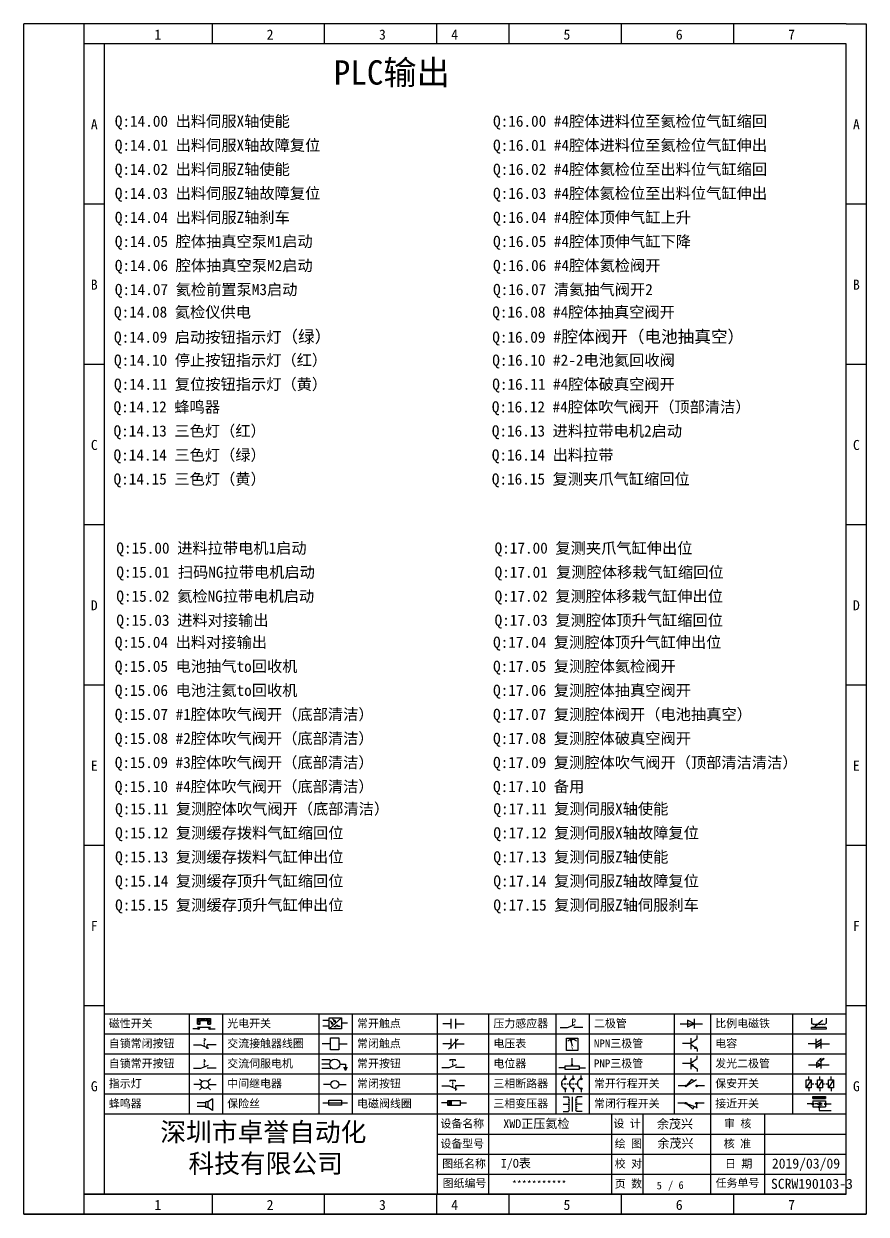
# Model space of a CAD drawing. Header units: millimetres. Extents: x -300 to 54435, y -106 to 60527.
# Drawn here: x 1407.3 to 1617.3, y 2164.5 to 2461.5 of the extents above; entities that cross this region are included whole.
import ezdxf

# ---------------------------------------------------------------- set-up
doc = ezdxf.new("R2010")
doc.units = ezdxf.units.MM
doc.layers.add('AE_BOR', color=1, linetype='Continuous')
doc.styles.get("Standard").update_dxf_attribs({"font": ''})
doc.styles.add('汉字', font='')
doc.styles.get('Standard').set_extended_font_data('SimSun')
doc.styles.get('汉字').set_extended_font_data('新宋体')

# ---------------------------------------------------------------- blocks, each defined once
blk = doc.blocks.new('磁性开关')
at = {"linetype": 'ByBlock'}
h = blk.add_hatch(dxfattribs=at)
h.set_pattern_fill('ANSI31', color=256, scale=0.1, style=0)
h.paths.add_polyline_path([(-1910.88, -776.69), (-1910.88, -775.29), (-1907.69, -775.29), (-1907.69, -776.69), (-1908.31, -776.69), (-1908.31, -775.79), (-1910.25, -775.79), (-1910.25, -776.69)])
for p, q in [((-1910.91, -777.81), (-1912.09, -777.81)), ((-1910.88, -776.69), (-1910.88, -775.29)), ((-1910.88, -775.29), (-1907.69, -775.29)), ((-1910.88, -776.69), (-1910.25, -776.69)), ((-1910.88, -777.39), (-1907.69, -777.39)), ((-1910.25, -776.69), (-1910.25, -775.79)), ((-1910.25, -775.79), (-1908.31, -775.79)), ((-1908.31, -776.69), (-1908.31, -775.79)), ((-1908.31, -776.69), (-1907.69, -776.69)), ((-1907.69, -775.29), (-1907.69, -776.69)), ((-1907.66, -777.81), (-1906.48, -777.81))]:
    blk.add_line(p, q, dxfattribs=at)
for centre in [(-1910.68, -777.81), (-1907.88, -777.81)]:
    blk.add_circle(centre, 0.225, dxfattribs=at)
blk = doc.blocks.new('*U4')
at = {"linetype": 'ByBlock'}
for p, q in [((-1909.23, -780.45), (-1909.23, -780.67)), ((-1909.23, -780.45), (-1908.92, -780.84)), ((-1909.23, -780.84), (-1909.23, -781.05)), ((-1911.92, -782.07), (-1910.06, -782.07)), ((-1910.06, -782.07), (-1908.18, -782.88)), ((-1909.23, -781.23), (-1909.23, -781.44)), ((-1909.23, -781.61), (-1909.23, -781.83)), ((-1909.23, -782), (-1909.23, -782.21)), ((-1909.23, -782.38), (-1909.23, -782.43)), ((-1908.52, -783.07), (-1908.52, -782.07)), ((-1906.25, -782.07), (-1908.52, -782.07))]:
    blk.add_line(p, q, dxfattribs=at)
blk = doc.blocks.new('常开按钮')
at = {"linetype": 'ByBlock'}
for p, q in [((-1910.06, -787.73), (-1908.18, -786.93)), ((-1909.9, -785.68), (-1908.56, -785.68)), ((-1909.9, -785.68), (-1909.9, -786.07)), ((-1909.23, -785.68), (-1909.23, -785.89)), ((-1909.23, -786.06), (-1909.23, -786.28)), ((-1909.23, -786.45), (-1909.23, -786.67)), ((-1909.23, -786.84), (-1909.23, -787.05)), ((-1908.56, -785.68), (-1908.56, -786.07)), ((-1911.92, -787.73), (-1910.06, -787.73)), ((-1909.23, -787.22), (-1909.23, -787.38)), ((-1906.25, -787.73), (-1908.52, -787.73))]:
    blk.add_line(p, q, dxfattribs=at)
blk = doc.blocks.new('*U6')
at = {"linetype": 'ByBlock'}
for p, q in [((-1911.92, -792.89), (-1910.06, -792.89)), ((-1910.06, -792.89), (-1908.18, -792.08)), ((-1908.88, -791.17), (-1909.23, -790.71)), ((-1909.23, -790.71), (-1909.23, -790.92)), ((-1909.23, -791.09), (-1909.23, -791.31)), ((-1909.23, -791.48), (-1909.23, -791.69)), ((-1909.23, -791.86), (-1909.23, -792.08)), ((-1909.23, -792.25), (-1909.23, -792.47)), ((-1906.25, -792.89), (-1908.52, -792.89))]:
    blk.add_line(p, q, dxfattribs=at)
blk = doc.blocks.new('蜂鸣器')
at = {"linetype": 'ByBlock'}
for p, q in [((-1907.17, -795.53), (-1908.25, -796.26)), ((-1907.17, -795.53), (-1907.17, -798.41)), ((-1908.8, -796.48), (-1911.01, -796.48)), ((-1908.8, -797.46), (-1911.01, -797.46)), ((-1908.25, -796.26), (-1908.8, -796.26)), ((-1908.8, -797.68), (-1908.8, -796.26)), ((-1908.25, -797.68), (-1908.8, -797.68)), ((-1908.25, -797.68), (-1908.25, -796.26)), ((-1907.17, -798.41), (-1908.25, -797.68))]:
    blk.add_line(p, q, dxfattribs=at)
blk = doc.blocks.new('光电开关')
at = {"linetype": 'ByBlock'}
h = blk.add_hatch(dxfattribs=at)
h.set_pattern_fill('ANSI31', color=256, scale=0.01, style=0)
h.set_pattern_definition([(45, (0.172267, 0), (-0.0224506403, 0.0224506403), [])])
h.paths.add_polyline_path([(-1882.44, -776.34), (-1882.5, -775.91), (-1882.68, -776.07)])
h.paths.add_polyline_path([(-1882.86, -776.23), (-1882.44, -776.34), (-1882.68, -776.07)])
h.paths.add_polyline_path([(-1883.05, -776.88), (-1883.11, -776.45), (-1883.29, -776.61)])
h.paths.add_polyline_path([(-1883.47, -776.77), (-1883.05, -776.88), (-1883.29, -776.61)])
for p, q in [((-1884.01, -775.96), (-1885.56, -775.96)), ((-1884.01, -777.39), (-1885.56, -777.39)), ((-1880.91, -775.3), (-1884.01, -778.05)), ((-1883.75, -776.09), (-1883.05, -776.88)), ((-1883.11, -776.45), (-1883.47, -776.77)), ((-1883.05, -776.88), (-1883.47, -776.77)), ((-1883.14, -775.55), (-1882.44, -776.34)), ((-1883.05, -776.88), (-1883.11, -776.45)), ((-1882.5, -775.91), (-1882.86, -776.23)), ((-1882.44, -776.34), (-1882.86, -776.23)), ((-1882.78, -777.47), (-1882.23, -777.47)), ((-1882.44, -776.34), (-1882.5, -775.91)), ((-1882.23, -777.47), (-1882.23, -777.14)), ((-1882.23, -777.14), (-1881.78, -777.14)), ((-1881.78, -777.47), (-1881.78, -777.14)), ((-1881.23, -777.47), (-1881.78, -777.47)), ((-1879.37, -776.67), (-1880.91, -776.67))]:
    blk.add_line(p, q, dxfattribs=at)
blk.add_lwpolyline([(-1884.01, -775.3), (-1880.91, -775.3), (-1880.91, -778.05), (-1884.01, -778.05)], close=True, dxfattribs=at)
blk = doc.blocks.new('交流接触器线圈')
at = {"linetype": 'ByBlock'}
for p, q in [((-1880.82, -781.77), (-1882.87, -781.77)), ((-1878.72, -781.77), (-1876.67, -781.77))]:
    blk.add_line(p, q, dxfattribs=at)
blk.add_lwpolyline([(-1880.82, -780.28), (-1878.72, -780.28), (-1878.72, -783.26), (-1880.82, -783.26)], close=True, dxfattribs=at)
blk = doc.blocks.new('交流伺服电机')
at = {"linetype": 'ByBlock'}
for p, q in [((-1880.97, -785.75), (-1882.94, -785.75)), ((-1880.97, -786.85), (-1882.94, -786.85)), ((-1880.97, -785.75), (-1880.65, -786.03)), ((-1878.49, -786.85), (-1877.07, -786.85)), ((-1877.07, -786.85), (-1877.07, -787.72)), ((-1880.97, -787.94), (-1882.94, -787.94)), ((-1880.97, -787.94), (-1880.65, -787.67)), ((-1877.54, -787.72), (-1876.59, -787.72)), ((-1877.38, -788.01), (-1876.75, -788.01)), ((-1877.23, -788.29), (-1876.9, -788.29))]:
    blk.add_line(p, q, dxfattribs=at)
blk.add_circle((-1879.73, -786.85), 1.24, dxfattribs=at)
blk = doc.blocks.new('中间继电器')
at = {"linetype": 'ByBlock'}
for p, q in [((-1880.72, -791.92), (-1882.54, -791.92)), ((-1878.74, -791.92), (-1876.92, -791.92))]:
    blk.add_line(p, q, dxfattribs=at)
blk.add_circle((-1879.73, -791.92), 0.992, dxfattribs=at)
blk = doc.blocks.new('保险丝')
at = {"linetype": 'ByBlock'}
blk.add_line((-1882.72, -796.49), (-1876.55, -796.49), dxfattribs=at)
blk.add_lwpolyline([(-1881.2, -795.86), (-1878.06, -795.86), (-1878.06, -797.12), (-1881.2, -797.12)], close=True, dxfattribs=at)
blk = doc.blocks.new('指示灯')
at = {"linetype": 'ByBlock'}
for p, q in [((-1854.25, -776.92), (-1856.06, -776.92)), ((-1854.62, -775.59), (-1853.97, -776.23)), ((-1854.62, -778.25), (-1853.97, -777.61)), ((-1851.9, -775.59), (-1852.54, -776.23)), ((-1851.9, -778.25), (-1852.54, -777.61)), ((-1852.26, -776.92), (-1850.45, -776.92))]:
    blk.add_line(p, q, dxfattribs=at)
blk.add_circle((-1853.26, -776.92), 0.992, dxfattribs=at)
blk = doc.blocks.new('常开触点')
at = {"linetype": 'ByBlock'}
for p, q in [((-1853.82, -782.99), (-1853.82, -780.56)), ((-1852.6, -782.99), (-1852.6, -780.56)), ((-1853.82, -781.77), (-1855.88, -781.77)), ((-1852.6, -781.77), (-1850.55, -781.77))]:
    blk.add_line(p, q, dxfattribs=at)
blk = doc.blocks.new('常闭触点')
at = {"linetype": 'ByBlock'}
for p, q in [((-1853.82, -786.77), (-1855.88, -786.77)), ((-1852.01, -785.66), (-1854.43, -788.1)), ((-1853.82, -787.99), (-1853.82, -785.56)), ((-1852.6, -787.99), (-1852.6, -785.56)), ((-1852.6, -786.77), (-1850.55, -786.77))]:
    blk.add_line(p, q, dxfattribs=at)
blk = doc.blocks.new('常闭按钮')
at = {"linetype": 'ByBlock'}
for p, q in [((-1856.13, -792.28), (-1854.28, -792.28)), ((-1854.28, -792.28), (-1852.4, -793.09)), ((-1854.11, -790.83), (-1852.77, -790.83)), ((-1854.11, -790.83), (-1854.11, -791.22)), ((-1853.44, -790.83), (-1853.44, -791.04)), ((-1853.44, -791.21), (-1853.44, -791.43)), ((-1853.44, -791.6), (-1853.44, -791.82)), ((-1853.44, -791.99), (-1853.44, -792.2)), ((-1853.44, -792.37), (-1853.44, -792.53)), ((-1852.77, -790.83), (-1852.77, -791.22)), ((-1850.47, -792.28), (-1852.73, -792.28)), ((-1852.73, -792.28), (-1852.73, -793.43))]:
    blk.add_line(p, q, dxfattribs=at)
blk = doc.blocks.new('电磁阀线圈')
at = {"linetype": 'ByBlock'}
for p, q in [((-1854.61, -795.92), (-1853.75, -797.16)), ((-1853.75, -795.92), (-1854.61, -797.16)), ((-1853.75, -795.92), (-1853.75, -797.16)), ((-1854.61, -796.54), (-1856.17, -796.54)), ((-1851.53, -796.54), (-1849.97, -796.54))]:
    blk.add_line(p, q, dxfattribs=at)
blk.add_lwpolyline([(-1854.61, -795.92), (-1851.53, -795.92), (-1851.53, -797.16), (-1854.61, -797.16)], close=True, dxfattribs=at)
blk = doc.blocks.new('电容')
at = {"linetype": 'ByBlock'}
for p, q in [((-1756.08, -782.99), (-1756.08, -780.56)), ((-1754.86, -780.79), (-1756.08, -781.55)), ((-1754.86, -782.99), (-1754.86, -780.56)), ((-1756.08, -781.77), (-1758.13, -781.77)), ((-1754.86, -781.44), (-1756.08, -782.2)), ((-1754.86, -781.99), (-1756.08, -782.75)), ((-1754.86, -781.77), (-1752.81, -781.77))]:
    blk.add_line(p, q, dxfattribs=at)
blk = doc.blocks.new('电压表')
at = {"linetype": 'ByBlock'}
for p, q in [((-1814.84, -780.75), (-1814.91, -781.13)), ((-1814.6, -781.05), (-1814.91, -781.13)), ((-1814.84, -780.75), (-1814.46, -782.26)), ((-1814.84, -780.75), (-1814.6, -781.05))]:
    blk.add_line(p, q, dxfattribs=at)
blk.add_lwpolyline([(-1815.84, -780.34), (-1813.07, -780.34), (-1813.07, -783.49), (-1815.84, -783.49)], close=True, dxfattribs=at)
blk.add_arc((-1814.46, -782.26), 1.56, 46.8313, 133.1687, dxfattribs=at)
at = {"linetype": 'ByBlock', "insert": (-1814.7, -782.39), "char_height": 0.75, "width": 0.6768, "attachment_point": 1}
blk.add_mtext('V', dxfattribs=at)
blk = doc.blocks.new('电位器')
at = {"linetype": 'ByBlock'}
for p, q in [((-1814.45, -787.3), (-1814.62, -786.96)), ((-1814.62, -786.96), (-1814.27, -786.96)), ((-1814.45, -787.3), (-1814.45, -785.39)), ((-1814.45, -787.3), (-1814.27, -786.96)), ((-1816.21, -787.75), (-1817.79, -787.75)), ((-1812.68, -787.75), (-1811.1, -787.75))]:
    blk.add_line(p, q, dxfattribs=at)
blk.add_lwpolyline([(-1816.21, -787.3), (-1812.68, -787.3), (-1812.68, -788.2), (-1816.21, -788.2)], close=True, dxfattribs=at)
blk = doc.blocks.new('三相断路器')
at = {"linetype": 'ByBlock'}
for p, q in [((-1816.17, -790.33), (-1816.17, -789.7)), ((-1814.17, -790.33), (-1814.17, -789.7)), ((-1812.18, -790.33), (-1812.18, -789.7)), ((-1817.14, -791.74), (-1816.72, -791.74)), ((-1816.45, -791.74), (-1816.03, -791.74)), ((-1815.76, -791.74), (-1815.34, -791.74)), ((-1815.07, -791.74), (-1814.65, -791.74)), ((-1814.38, -791.74), (-1813.96, -791.74)), ((-1813.69, -791.74), (-1813.27, -791.74)), ((-1816.17, -793.19), (-1816.17, -793.83)), ((-1814.17, -793.19), (-1814.17, -793.83)), ((-1812.18, -793.19), (-1812.18, -793.83))]:
    blk.add_line(p, q, dxfattribs=at)
for centre in [(-1816.17, -790.55), (-1816.17, -792.98), (-1814.17, -790.55), (-1814.17, -792.98), (-1812.18, -790.55), (-1812.18, -792.98)]:
    blk.add_circle(centre, 0.219, dxfattribs=at)
for centre in [(-1815.81, -791.74), (-1813.82, -791.74), (-1811.83, -791.74)]:
    blk.add_arc(centre, 1.32, 115.5791, 244.4209, dxfattribs=at)
blk = doc.blocks.new('三相变压器')
at = {"linetype": 'ByBlock'}
for p, q in [((-1816.69, -795.03), (-1815.37, -795.03)), ((-1815.37, -795.03), (-1815.37, -795.24)), ((-1814.34, -798.7), (-1814.34, -795.04)), ((-1812, -795.03), (-1813.32, -795.03)), ((-1813.32, -795.03), (-1813.32, -795.24)), ((-1816.69, -796.87), (-1815.37, -796.87)), ((-1816.69, -798.71), (-1815.37, -798.71)), ((-1815.37, -798.71), (-1815.37, -798.5)), ((-1812, -796.87), (-1813.32, -796.87)), ((-1813.32, -798.71), (-1813.32, -798.5)), ((-1812, -798.71), (-1813.32, -798.71))]:
    blk.add_line(p, q, dxfattribs=at)
for centre, start, end in [((-1815.37, -795.51), 270, 90), ((-1815.37, -796.06), 270, 90), ((-1813.32, -795.51), 90, 270), ((-1813.32, -796.06), 90, 270), ((-1815.37, -796.6), 270, 90), ((-1815.37, -797.14), 270, 90), ((-1815.37, -797.68), 270, 90), ((-1815.37, -798.23), 270, 90), ((-1813.32, -796.6), 90, 270), ((-1813.32, -797.14), 90, 270), ((-1813.32, -797.68), 90, 270), ((-1813.32, -798.23), 90, 270)]:
    blk.add_arc(centre, 0.271, start, end, dxfattribs=at)
blk = doc.blocks.new('二极管')
at = {"linetype": 'ByBlock'}
for p, q in [((-1787.52, -776.77), (-1781.92, -776.77)), ((-1783.97, -776.77), (-1785.69, -775.9)), ((-1785.69, -775.9), (-1785.69, -777.65)), ((-1783.97, -776.77), (-1785.69, -777.65)), ((-1783.97, -777.99), (-1783.97, -775.56))]:
    blk.add_line(p, q, dxfattribs=at)
blk = doc.blocks.new('NPN三极管')
at = {"linetype": 'ByBlock'}
for p, q in [((-1785.73, -780.61), (-1785.73, -783.32)), ((-1785.73, -781.82), (-1784.15, -780.66)), ((-1784.15, -780.66), (-1784.15, -779.98)), ((-1785.73, -781.97), (-1787.81, -781.97)), ((-1785.73, -782.11), (-1784.15, -783.27)), ((-1784.41, -782.73), (-1784.74, -783.18)), ((-1784.15, -783.27), (-1784.74, -783.18)), ((-1784.15, -783.27), (-1784.41, -782.73)), ((-1784.15, -783.27), (-1784.15, -783.96))]:
    blk.add_line(p, q, dxfattribs=at)
blk = doc.blocks.new('发光二极管')
at = {"linetype": 'ByBlock'}
for p, q in [((-1758.01, -786.77), (-1752.89, -786.77)), ((-1754.84, -786.77), (-1756.04, -786.16)), ((-1756.04, -786.16), (-1756.04, -787.39)), ((-1754.84, -786.77), (-1756.04, -787.39)), ((-1755.78, -785.92), (-1754.89, -785.14)), ((-1754.89, -785.14), (-1755.2, -785.22)), ((-1755.2, -785.22), (-1755.01, -785.43)), ((-1755.08, -785.92), (-1754.18, -785.14)), ((-1754.89, -785.14), (-1755.01, -785.43)), ((-1754.84, -787.63), (-1754.84, -785.92)), ((-1754.18, -785.14), (-1754.49, -785.22)), ((-1754.49, -785.22), (-1754.31, -785.43)), ((-1754.18, -785.14), (-1754.31, -785.43))]:
    blk.add_line(p, q, dxfattribs=at)
blk = doc.blocks.new('PNP三极管')
at = {"linetype": 'ByBlock'}
for p, q in [((-1784.9, -786.74), (-1786.98, -786.74)), ((-1784.9, -785.38), (-1784.9, -788.09)), ((-1784.9, -786.59), (-1783.32, -785.43)), ((-1784.9, -786.88), (-1783.32, -788.04)), ((-1784.9, -786.88), (-1784.31, -786.97)), ((-1784.9, -786.88), (-1784.64, -787.42)), ((-1784.31, -786.97), (-1784.64, -787.42)), ((-1783.32, -785.43), (-1783.32, -784.75)), ((-1783.32, -788.04), (-1783.32, -788.73))]:
    blk.add_line(p, q, dxfattribs=at)
blk = doc.blocks.new('常开行程开关')
at = {"linetype": 'ByBlock'}
for p, q in [((-1786.29, -792.3), (-1788.01, -792.3)), ((-1785.89, -792.17), (-1784.52, -790.62)), ((-1785.89, -792.17), (-1783.43, -790.72)), ((-1784.52, -790.62), (-1784.19, -791.17)), ((-1781.48, -792.3), (-1783.21, -792.3))]:
    blk.add_line(p, q, dxfattribs=at)
for centre in [(-1786.07, -792.3), (-1783.42, -792.3)]:
    blk.add_circle(centre, 0.219, dxfattribs=at)
blk = doc.blocks.new('常闭行程开关')
at = {"linetype": 'ByBlock'}
for p, q in [((-1786.34, -796.62), (-1788.07, -796.62)), ((-1785.93, -796.72), (-1783.25, -797.7)), ((-1785.93, -796.72), (-1784.3, -798)), ((-1784.3, -798), (-1784.08, -797.4)), ((-1783.48, -796.84), (-1783.48, -797.85)), ((-1781.54, -796.62), (-1783.26, -796.62))]:
    blk.add_line(p, q, dxfattribs=at)
for centre in [(-1786.12, -796.62), (-1783.48, -796.62)]:
    blk.add_circle(centre, 0.219, dxfattribs=at)
blk = doc.blocks.new('比例电磁阀')
at = {"linetype": 'ByBlock'}
for p, q in [((-1757.26, -775.38), (-1757.26, -776.71)), ((-1757.26, -776.71), (-1757.05, -776.71)), ((-1753.6, -777.73), (-1757.25, -777.73)), ((-1757.25, -778.13), (-1757.25, -777.73)), ((-1753.6, -778.13), (-1757.25, -778.13)), ((-1754.5, -775.98), (-1756.35, -777.44)), ((-1756.35, -777.44), (-1756.25, -777.25)), ((-1756.35, -777.44), (-1756.15, -777.38)), ((-1756.15, -777.38), (-1756.25, -777.25)), ((-1753.58, -776.71), (-1753.8, -776.71)), ((-1753.6, -777.73), (-1753.6, -778.13)), ((-1753.58, -775.38), (-1753.58, -776.71))]:
    blk.add_line(p, q, dxfattribs=at)
for centre in [(-1756.78, -776.71), (-1756.24, -776.71), (-1755.7, -776.71), (-1755.15, -776.71), (-1754.61, -776.71), (-1754.07, -776.71)]:
    blk.add_arc(centre, 0.271, 180, 0, dxfattribs=at)
blk = doc.blocks.new('保安开关')
at = {"linetype": 'ByBlock'}
for p, q in [((-1757.96, -790.79), (-1757.96, -789.97)), ((-1755.17, -790.79), (-1755.17, -789.97)), ((-1752.39, -790.79), (-1752.39, -789.97)), ((-1757.33, -790.79), (-1758.6, -792.81)), ((-1757.96, -792.81), (-1757.96, -793.62)), ((-1757.33, -791.8), (-1756.72, -791.8)), ((-1756.35, -791.8), (-1755.89, -791.8)), ((-1754.54, -790.79), (-1755.81, -792.81)), ((-1755.17, -792.81), (-1755.17, -793.62)), ((-1754.52, -791.8), (-1754.06, -791.8)), ((-1753.69, -791.8), (-1753.08, -791.8)), ((-1751.75, -790.79), (-1753.02, -792.81)), ((-1752.39, -792.81), (-1752.39, -793.62))]:
    blk.add_line(p, q, dxfattribs=at)
for points in [[(-1758.6, -790.79), (-1757.33, -790.79), (-1757.33, -792.81), (-1758.6, -792.81)], [(-1755.81, -790.79), (-1754.54, -790.79), (-1754.54, -792.81), (-1755.81, -792.81)], [(-1753.02, -790.79), (-1751.75, -790.79), (-1751.75, -792.81), (-1753.02, -792.81)]]:
    blk.add_lwpolyline(points, close=True, dxfattribs=at)
blk = doc.blocks.new('接近开关')
at = {"linetype": 'ByBlock'}
h = blk.add_hatch(dxfattribs=at)
h.set_pattern_fill('ANSI31', color=256, scale=0.01, style=0)
h.set_pattern_definition([(45, (-89.131516, -30.795668), (-0.0224506403, 0.0224506403), [])])
h.paths.add_polyline_path([(-1516.96, -1123.35), (-1516.96, -1122.85), (-1513.76, -1122.85), (-1513.76, -1123.35)])
for p, q in [((-1517.18, -1124.71), (-1518.36, -1124.71)), ((-1516.96, -1123.35), (-1516.96, -1122.85)), ((-1516.96, -1122.85), (-1513.76, -1122.85)), ((-1516.96, -1123.35), (-1513.76, -1123.35)), ((-1516.96, -1123.95), (-1513.76, -1123.95)), ((-1516.96, -1123.95), (-1516.96, -1125.47)), ((-1516.96, -1125.47), (-1513.76, -1125.47)), ((-1515.91, -1124.71), (-1516.45, -1124.71)), ((-1515.11, -1124.31), (-1515.91, -1124.71)), ((-1515.11, -1125.11), (-1515.91, -1124.71)), ((-1515.33, -1124.53), (-1515.17, -1124.53)), ((-1515.33, -1124.88), (-1515.17, -1124.88)), ((-1515.25, -1124.45), (-1515.25, -1124.61)), ((-1515.11, -1124.31), (-1515.11, -1125.11)), ((-1515.11, -1124.48), (-1514.58, -1124.48)), ((-1515.11, -1124.94), (-1514.58, -1124.94)), ((-1513.76, -1122.85), (-1513.76, -1123.35)), ((-1513.76, -1123.95), (-1513.76, -1125.47)), ((-1513.54, -1124.71), (-1512.36, -1124.71)), ((-1515.36, -1125.69), (-1515.36, -1126.36)), ((-1515.36, -1126.36), (-1512.36, -1126.36))]:
    blk.add_line(p, q, dxfattribs=at)
for centre in [(-1516.96, -1124.71), (-1515.36, -1125.47), (-1513.76, -1124.71)]:
    blk.add_circle(centre, 0.225, dxfattribs=at)
blk = doc.blocks.new('压力感应器')
at = {"linetype": 'ByBlock'}
for p, q in [((-1817.44, -777.73), (-1815.59, -777.73)), ((-1815.59, -777.73), (-1813.71, -776.93)), ((-1811.78, -777.73), (-1814.05, -777.73))]:
    blk.add_line(p, q, dxfattribs=at)
at = {"linetype": 'ByBlock', "insert": (-1814.65, -775.48), "char_height": 1.68, "width": 1.2242, "attachment_point": 1}
blk.add_mtext('{\\fNSimSun|b0|i0|c134|p49;P}', dxfattribs=at)

msp = doc.modelspace()

# ---------------------------------------------------------------- linework, layer by layer
at = {"color": 7, "linetype": 'ByBlock'}
for p, q in [((1422.324, 2461.47), (1422.324, 2164.47)), ((1612.324, 2456.47), (1422.324, 2456.47)), ((1427.324, 2456.47), (1427.324, 2169.47)), ((1612.324, 2169.47), (1422.324, 2169.47)), ((1422.324, 2169.47), (1612.324, 2169.47))]:
    msp.add_line(p, q, dxfattribs=at)
for points in [[(1454.324, 2456.47), (1454.324, 2461.47)], [(1482.324, 2456.47), (1482.324, 2461.47)], [(1510.324, 2456.47), (1510.324, 2461.47)], [(1528.324, 2456.47), (1528.324, 2461.47)], [(1556.324, 2456.47), (1556.324, 2461.47)], [(1584.324, 2456.47), (1584.324, 2461.47)], [(1432.324, 2456.47), (1427.324, 2456.47)], [(1432.324, 2456.47), (1427.324, 2456.47)], [(1612.324, 2169.47), (1612.324, 2456.47)], [(1427.324, 2416.47), (1422.324, 2416.47)], [(1617.324, 2416.47), (1612.324, 2416.47)], [(1427.324, 2376.47), (1422.324, 2376.47)], [(1617.324, 2376.47), (1612.324, 2376.47)], [(1427.324, 2336.47), (1422.324, 2336.47)], [(1617.324, 2336.47), (1612.324, 2336.47)], [(1427.324, 2296.47), (1422.324, 2296.47)], [(1617.324, 2296.47), (1612.324, 2296.47)], [(1427.324, 2256.47), (1422.324, 2256.47)], [(1617.324, 2256.47), (1612.324, 2256.47)], [(1427.324, 2216.47), (1422.324, 2216.47)], [(1617.324, 2216.47), (1612.324, 2216.47)], [(1427.324, 2214.47), (1612.324, 2214.47)], [(1448.518, 2214.47), (1448.518, 2189.47)], [(1456.851, 2214.47), (1456.851, 2189.47)], [(1480.884, 2214.47), (1480.884, 2189.47)], [(1489.217, 2214.47), (1489.217, 2189.47)], [(1510.411, 2214.47), (1510.411, 2169.47)], [(1523.204, 2214.47), (1523.204, 2169.47)], [(1539.938, 2214.47), (1539.938, 2189.47)], [(1548.271, 2214.47), (1548.271, 2189.47)], [(1569.465, 2214.47), (1569.465, 2189.47)], [(1578.514, 2214.47), (1578.514, 2189.47)], [(1598.991, 2214.47), (1598.991, 2189.47)], [(1427.324, 2209.47), (1612.324, 2209.47)], [(1427.324, 2204.47), (1612.324, 2204.47)], [(1427.324, 2199.47), (1612.324, 2199.47)], [(1427.324, 2194.47), (1612.324, 2194.47)], [(1427.324, 2189.47), (1612.324, 2189.47)], [(1553.844, 2189.47), (1553.844, 2169.47)], [(1561.654, 2189.47), (1561.654, 2169.47)], [(1578.514, 2189.47), (1578.514, 2169.47)], [(1591.97, 2189.347), (1591.97, 2169.347)], [(1510.411, 2184.47), (1612.324, 2184.47)], [(1510.411, 2179.47), (1612.324, 2179.47)], [(1510.411, 2174.47), (1612.324, 2174.47)], [(1454.324, 2164.47), (1454.324, 2169.47)], [(1482.324, 2164.47), (1482.324, 2169.47)], [(1510.324, 2164.47), (1510.324, 2169.47)], [(1528.324, 2164.47), (1528.324, 2169.47)], [(1556.324, 2164.47), (1556.324, 2169.47)], [(1584.324, 2164.47), (1584.324, 2169.47)]]:
    msp.add_lwpolyline(points, dxfattribs=at)
at = {"layer": 'AE_BOR', "color": 7, "linetype": 'ByBlock'}
for p, q in [((1407.324, 2164.47), (1407.324, 2461.47)), ((1427.324, 2461.47), (1407.324, 2461.47)), ((1612.324, 2461.47), (1427.324, 2461.47)), ((1612.324, 2461.47), (1617.324, 2461.47)), ((1617.324, 2461.47), (1617.324, 2164.47)), ((1617.324, 2164.47), (1407.324, 2164.47)), ((1407.324, 2164.47), (1617.324, 2164.47))]:
    msp.add_line(p, q, dxfattribs=at)

# ---------------------------------------------------------------- block references
at = {"color": 7, "linetype": 'ByBlock'}
for name, p in [('磁性开关', (3361.535, 2988.562)), ('光电开关', (3367.428, 2988.769)), ('光电开关', (3367.428, 2988.769)), ('常开触点', (3367.642, 2993.769)), ('压力感应器', (3358.481, 2988.769)), ('二极管', (3358.481, 2988.769)), ('比例电磁阀', (3360.96, 2988.769)), ('*U4', (3361.535, 2988.769)), ('交流接触器线圈', (3364.588, 2988.769)), ('常闭触点', (3367.642, 2993.769)), ('电压表', (3358.481, 2988.769)), ('NPN三极管', (3359.306, 2988.998)), ('电容', (3360.96, 2988.769)), ('PNP三极管', (3358.481, 2988.769)), ('*U6', (3361.535, 2993.769)), ('交流伺服电机', (3364.588, 2988.769)), ('常开按钮', (3423.428, 2988.769)), ('电位器', (3358.481, 2988.769)), ('发光二极管', (3360.96, 2988.48)), ('指示灯', (3305.749, 2973.769)), ('中间继电器', (3364.588, 2988.769)), ('常闭按钮', (3367.642, 2988.769)), ('三相断路器', (3358.481, 2988.769)), ('常开行程开关', (3358.481, 2988.769)), ('保安开关', (3360.96, 2988.769)), ('蜂鸣器', (3361.535, 2988.769)), ('保险丝', (3364.588, 2988.769)), ('电磁阀线圈', (3367.642, 2988.769)), ('三相变压器', (3358.481, 2988.769)), ('常闭行程开关', (3358.481, 2988.769)), ('接近开关', (3120.961, 3316.686))]:
    msp.add_blockref(name, p, dxfattribs=at)

# ---------------------------------------------------------------- texts
at = {"color": 7}
msp.add_text('5', height=1.92, dxfattribs=at).set_placement((1565.085, 2170.678))
at = {"color": 7, "linetype": 'ByBlock', "char_height": 2.5, "attachment_point": 1}
for s, insert, width in [('{\\fKaiTi_GB2312|b0|i0|c134|p0;1}', (1439.868, 2460.042), 11.7517), ('{\\fKaiTi_GB2312|b0|i0|c134|p0;2}', (1467.868, 2460.042), 11.7517), ('{\\fKaiTi_GB2312|b0|i0|c134|p0;3}', (1495.868, 2460.042), 11.7517), ('{\\fKaiTi_GB2312|b0|i0|c134|p0;4}', (1513.868, 2460.042), 11.7517), ('{\\fKaiTi_GB2312|b0|i0|c134|p0;5}', (1541.868, 2460.042), 11.7517), ('{\\fKaiTi_GB2312|b0|i0|c134|p0;6}', (1569.868, 2460.042), 11.7517), ('{\\fKaiTi_GB2312|b0|i0|c134|p0;7}', (1597.868, 2460.042), 11.7517), ('{\\fKaiTi_GB2312|b0|i0|c134|p0;A}', (1424.032, 2437.641), 5), ('{\\fKaiTi_GB2312|b0|i0|c134|p0;A}', (1614.032, 2437.641), 5), ('{\\fKaiTi_GB2312|b0|i0|c134|p0;B}', (1424.032, 2397.641), 5), ('{\\fKaiTi_GB2312|b0|i0|c134|p0;B}', (1614.032, 2397.641), 5), ('{\\fKaiTi_GB2312|b0|i0|c134|p0;C}', (1424.032, 2357.641), 5), ('{\\fKaiTi_GB2312|b0|i0|c134|p0;C}', (1614.032, 2357.641), 5), ('{\\fKaiTi_GB2312|b0|i0|c134|p0;D}', (1424.032, 2317.641), 5), ('{\\fKaiTi_GB2312|b0|i0|c134|p0;D}', (1614.032, 2317.641), 5), ('{\\fKaiTi_GB2312|b0|i0|c134|p0;E}', (1424.032, 2277.641), 5), ('{\\fKaiTi_GB2312|b0|i0|c134|p0;E}', (1614.032, 2277.641), 5), ('{\\fKaiTi_GB2312|b0|i0|c134|p0;F}', (1424.032, 2237.641), 5), ('{\\fKaiTi_GB2312|b0|i0|c134|p0;F}', (1614.032, 2237.641), 5), ('{\\fKaiTi_GB2312|b0|i0|c134|p0;G}', (1424.032, 2197.641), 5), ('{\\fKaiTi_GB2312|b0|i0|c134|p0;G}', (1614.032, 2197.641), 5), ('{\\fKaiTi_GB2312|b0|i0|c134|p0;1}', (1439.868, 2168.042), 11.7517), ('{\\fKaiTi_GB2312|b0|i0|c134|p0;2}', (1467.868, 2168.042), 11.7517), ('{\\fKaiTi_GB2312|b0|i0|c134|p0;3}', (1495.868, 2168.042), 11.7517), ('{\\fKaiTi_GB2312|b0|i0|c134|p0;4}', (1513.868, 2168.042), 11.7517), ('{\\fKaiTi_GB2312|b0|i0|c134|p0;5}', (1541.868, 2168.042), 11.7517), ('{\\fKaiTi_GB2312|b0|i0|c134|p0;6}', (1569.868, 2168.042), 11.7517), ('{\\fKaiTi_GB2312|b0|i0|c134|p0;7}', (1597.868, 2168.042), 11.7517)]:
    msp.add_mtext(s, dxfattribs=dict(at, insert=insert, width=width))
at = {"color": 7, "attachment_point": 1}
for s, insert, char_height, width in [('{\\fKaiTi_GB2312|b0|i0|c134|p49;\\C7;PLC\\fSimSun|b0|i0|c134|p2;输出}', (1484.576, 2452.374), 6.075, 719.83479), ('{\\H0.91667x;Q:14.00 出料伺服X轴使能}', (1430.013, 2438.569), 3.0375, 359.91739), ('{\\H0.91667x;Q:16.00 #4腔体进料位至氦检位气缸缩回}', (1524.311, 2438.569), 3.0375, 359.91739), ('{\\H0.91667x;Q:14.01 出料伺服X轴故障复位}', (1430.013, 2432.569), 3.0375, 359.91739), ('{\\H0.91667x;Q:16.01 #4腔体进料位至氦检位气缸伸出}', (1524.311, 2432.569), 3.0375, 359.91739), ('{\\H0.91667x;Q:14.02 出料伺服Z轴使能}', (1430.013, 2426.569), 3.0375, 359.91739), ('{\\H0.91667x;Q:16.02 #4腔体氦检位至出料位气缸缩回}', (1524.311, 2426.569), 3.0375, 359.91739), ('{\\H0.91667x;Q:14.03 \\H1.000005x;出料伺服Z轴故障复位}', (1430.013, 2420.569), 3.0375, 359.91739), ('{\\H0.91667x;Q:16.03 #4腔体氦检位至出料位气缸伸出}', (1524.311, 2420.569), 3.0375, 359.91739), ('{\\H0.91667x;Q:14.04 出料伺服Z轴刹车}', (1430.013, 2414.569), 3.0375, 359.91739), ('{\\H0.91667x;Q:16.04 #4腔体顶伸气缸上升}', (1524.311, 2414.569), 3.0375, 359.91739), ('{\\H0.91667x;Q:14.05 \\H1x;腔体抽真空泵M1启动}', (1430.013, 2408.569), 3.0375, 359.91739), ('{\\H0.91667x;Q:16.05 #4腔体顶伸气缸下降}', (1524.311, 2408.569), 3.0375, 359.91739), ('{\\H0.91667x;Q:14.06 腔体抽真空泵M2启动}', (1430.013, 2402.569), 3.0375, 359.91739), ('{\\H0.91667x;Q:16.06 #4腔体氦检阀开}', (1524.311, 2402.569), 3.0375, 359.91739), ('{\\H0.91667x;Q:14.07\\H1x; 氦检前置泵M3启动}', (1430.013, 2396.569), 3.0375, 359.91739), ('{\\H0.91667x;Q:16.07 清氦抽气阀开2}', (1524.311, 2396.569), 3.0375, 359.91739), ('{\\H0.91667x;Q:14.08 氦检仪供电}', (1429.81, 2390.945), 3.0375, 359.91739), ('{\\H0.91667x;Q:16.08 #4腔体抽真空阀开}', (1524.108, 2390.945), 3.0375, 359.91739), ('{\\H0.91667x;Q:14.09 启动按钮指示灯\\fSimSun|b0|i0|c134|p2;\\H1.090905x;（绿）}', (1429.81, 2384.945), 3.0375, 359.91739), ('{\\H0.91667x;Q:16.09 \\H1.0909x;#腔体阀开（电池抽真空）}', (1524.108, 2384.945), 3.0375, 359.91739), ('{\\H0.91667x;Q:14\\H1.000005x;.10 停止按钮指示灯（红）}', (1429.81, 2378.945), 3.0375, 359.91739), ('{\\H0.91667x;Q:16.10 #2-2电池氦回收阀}', (1524.108, 2378.945), 3.0375, 359.91739), ('{\\H0.91667x;Q:14.11 \\H1.000005x;复位按钮指示灯（黄）}', (1429.81, 2372.945), 3.0375, 359.91739), ('{\\H0.91667x;Q:16.11 #4腔体破真空阀开}', (1524.108, 2372.945), 3.0375, 359.91739), ('{\\H0.91667x;Q:14.1\\H1.000005x;2 蜂鸣器}', (1429.701, 2367.287), 3.0375, 359.91739), ('{\\H0.91667x;Q:16.12 #4腔体吹气阀开（顶部清洁）}', (1523.999, 2367.287), 3.0375, 359.91739), ('{\\H0.91667x;Q:14.13 三色灯（红）}', (1429.701, 2361.287), 3.0375, 359.91739), ('{\\H0.91667x;Q:16.13 进料拉带电机2启动}', (1523.999, 2361.287), 3.0375, 359.91739), ('{\\H0.91667x;Q:14.14 \\H1.000005x;三色灯（绿）}', (1429.701, 2355.287), 3.0375, 359.91739), ('{\\H0.91667x;Q:16.14 出料拉带}', (1523.999, 2355.287), 3.0375, 359.91739), ('{\\H0.91667x;Q:14.15 \\H1.000005x;三色灯（黄）}', (1429.701, 2349.287), 3.0375, 359.91739), ('{\\H0.91667x;Q:16.15 复测夹爪气缸缩回位}', (1523.999, 2349.287), 3.0375, 359.91739), ('{\\H0.91667x;Q:15.00 \\H1x;进料拉带电机1启动}', (1430.392, 2332.059), 3.0375, 359.91739), ('{\\H0.91667x;Q:17.00 复测夹爪气缸伸出位}', (1524.69, 2332.059), 3.0375, 359.91739), ('{\\H0.91667x;Q:15.01\\H1.090905x; \\H0.916675x;扫码NG拉带电机启动}', (1430.392, 2326.059), 3.0375, 359.91739), ('{\\H0.91667x;Q:17.01\\H1.0909x; \\H0.91668x;复测腔体移栽气缸缩回位}', (1524.69, 2326.059), 3.0375, 359.91739), ('{\\H0.91667x;Q:15.02 \\H1.000005x;氦检NG拉带电机启动}', (1430.392, 2320.059), 3.0375, 359.91739), ('{\\H0.91667x;Q:17.02 复测腔体移栽气缸伸出位}', (1524.69, 2320.059), 3.0375, 359.91739), ('{\\H0.91667x;Q:15.03 \\H1.000005x;进料对接输出}', (1430.392, 2314.059), 3.0375, 359.91739), ('{\\H0.91667x;Q:17.03 复测腔体顶升气缸缩回位}', (1524.69, 2314.059), 3.0375, 359.91739), ('{\\H0.91667x;Q:15.04 \\H1.000005x;出料对接输出}', (1430.013, 2308.569), 3.0375, 359.91739), ('{\\H0.91667x;Q:17.04 复测腔体顶升气缸伸出位}', (1524.311, 2308.569), 3.0375, 359.91739), ('{\\H0.91667x;Q:15.05 电池抽气to回收机}', (1430.013, 2302.569), 3.0375, 359.91739), ('{\\H0.91667x;Q:17.05 复测腔体氦检阀开}', (1524.311, 2302.569), 3.0375, 359.91739), ('{\\H0.91667x;Q:15.06 电池注氦to回收机}', (1430.013, 2296.569), 3.0375, 359.91739), ('{\\H0.91667x;Q:17.06 复测腔体抽真空阀开}', (1524.311, 2296.569), 3.0375, 359.91739), ('{\\H0.91667x;Q:15.07 #1腔体吹气阀开（底部清洁）}', (1430.013, 2290.569), 3.0375, 359.91739), ('{\\H0.91667x;Q:17.07 复测腔体阀开（电池抽真空）}', (1524.311, 2290.569), 3.0375, 359.91739), ('{\\H0.91667x;Q:15.08 \\H1x;#2腔体吹气阀开（底部清洁）}', (1430.013, 2284.569), 3.0375, 359.91739), ('{\\H0.91667x;Q:17.08 复测腔体破真空阀开}', (1524.311, 2284.569), 3.0375, 359.91739), ('{\\H0.91667x;Q:15.09 \\H1x;#3腔体吹气阀开（底部清洁）}', (1430.013, 2278.569), 3.0375, 359.91739), ('{\\H0.91667x;Q:17.09 复测腔体吹气阀开（顶部清洁清洁）}', (1524.311, 2278.569), 3.0375, 359.91739), ('\\pt0;{\\H0.91667x;Q:15.10 #4腔体吹气阀开（底部清洁）}', (1430.013, 2272.569), 3.0375, 359.91739), ('\\pt0;{\\H0.91667x;Q:17.10 备用}', (1524.311, 2272.569), 3.0375, 359.91739), ('{\\H0.91667x;Q:15.11 复测腔体吹气阀开（底部清洁）}', (1430.088, 2267.005), 3.0375, 359.91739), ('{\\H0.91667x;Q:17.11 复测伺服X轴使能}', (1524.386, 2267.005), 3.0375, 359.91739), ('{\\H0.91667x;Q:15.12\\H1x; 复测缓存拨料气缸缩回位}', (1430.088, 2261.005), 3.0375, 359.91739), ('{\\H0.91667x;Q:17.12 复测伺服X轴故障复位}', (1524.386, 2261.005), 3.0375, 359.91739), ('{\\H0.91667x;Q:15.13 \\H1x;复测缓存拨料气缸伸出位}', (1430.088, 2255.005), 3.0375, 359.91739), ('{\\H0.91667x;Q:17.13 复测伺服Z轴使能}', (1524.386, 2255.005), 3.0375, 359.91739), ('{\\H0.91667x;Q:15.14\\H1x; 复测缓存顶升气缸缩回位}', (1430.088, 2249.005), 3.0375, 359.91739), ('{\\H0.91667x;Q:17.14 复测伺服Z轴故障复位}', (1524.386, 2249.005), 3.0375, 359.91739), ('{\\H0.91667x;Q:15.15 复测缓存顶升气缸伸出位}', (1430.088, 2243.005), 3.0375, 359.91739), ('{\\H0.91667x;Q:17.15 复测伺服Z轴伺服刹车}', (1524.386, 2243.005), 3.0375, 359.91739), ('余茂兴', (1565.16, 2188.078), 2.2, 11.52839), ('余茂兴', (1565.288, 2183.258), 2.2, 11.83671), ('{\\fKaiTi_GB2312|b0|i0|c134|p49;I/O表}', (1526.24, 2178.265), 2.2, 19.12543), ('{\\fKaiTi_GB2312|b0|i0|c134|p49;/ 6}', (1567.917, 2172.705), 1.92, 6.09972)]:
    msp.add_mtext(s, dxfattribs=dict(at, insert=insert, char_height=char_height, width=width))
at = {"color": 7, "char_height": 2, "attachment_point": 1, "style": '汉字'}
for s, insert in [('{\\fKaiTi_GB2312|b0|i0|c134|p49;磁性开关}', (1428.51, 2213.073)), ('{\\fKaiTi_GB2312|b0|i0|c134|p49;光电开关}', (1458.037, 2213.073)), ('{\\fKaiTi_GB2312|b0|i0|c134|p49;常开触点}', (1490.403, 2213.073)), ('{\\fKaiTi_GB2312|b0|i0|c134|p49;压力感应器}', (1524.39, 2213.073)), ('{\\fKaiTi_GB2312|b0|i0|c134|p49;二极管}', (1549.457, 2213.073)), ('{\\fKaiTi_GB2312|b0|i0|c134|p49;比例电磁铁}', (1579.7, 2213.073)), ('{\\fKaiTi_GB2312|b0|i0|c134|p49;自锁常闭按钮}', (1428.51, 2208.073)), ('{\\fKaiTi_GB2312|b0|i0|c134|p49;交流接触器线圈}', (1458.037, 2208.073)), ('{\\fKaiTi_GB2312|b0|i0|c134|p49;常闭触点}', (1490.403, 2208.073)), ('{\\fKaiTi_GB2312|b0|i0|c134|p49;电压表}', (1524.39, 2208.073)), ('{\\fKaiTi_GB2312|b0|i0|c134|p49;NPN三极管}', (1549.457, 2208.073)), ('{\\fKaiTi_GB2312|b0|i0|c134|p49;电容}', (1579.7, 2208.073)), ('{\\fKaiTi_GB2312|b0|i0|c134|p49;自锁常开按钮}', (1428.51, 2203.073)), ('{\\fKaiTi_GB2312|b0|i0|c134|p49;交流伺服电机}', (1458.037, 2203.073)), ('{\\fKaiTi_GB2312|b0|i0|c134|p49;常开按钮}', (1490.403, 2203.073)), ('{\\fKaiTi_GB2312|b0|i0|c134|p49;电位器}', (1524.39, 2203.073)), ('{\\fKaiTi_GB2312|b0|i0|c134|p49;PNP三极管}', (1549.457, 2203.073)), ('{\\fKaiTi_GB2312|b0|i0|c134|p49;发光二极管}', (1579.7, 2203.073)), ('{\\fKaiTi_GB2312|b0|i0|c134|p49;指示灯}', (1428.51, 2198.073)), ('{\\fKaiTi_GB2312|b0|i0|c134|p49;中间继电器}', (1458.037, 2198.073)), ('{\\fKaiTi_GB2312|b0|i0|c134|p49;常闭按钮}', (1490.403, 2198.073)), ('{\\fKaiTi_GB2312|b0|i0|c134|p49;三相断路器}', (1524.39, 2198.073)), ('{\\fKaiTi_GB2312|b0|i0|c134|p49;常开行程开关}', (1549.457, 2198.073)), ('{\\fKaiTi_GB2312|b0|i0|c134|p49;保安开关}', (1579.7, 2198.073)), ('{\\fKaiTi_GB2312|b0|i0|c134|p49;蜂鸣器}', (1428.51, 2193.073)), ('{\\fKaiTi_GB2312|b0|i0|c134|p49;保险丝}', (1458.037, 2193.073)), ('{\\fKaiTi_GB2312|b0|i0|c134|p49;电磁阀线圈}', (1490.403, 2193.073)), ('{\\fKaiTi_GB2312|b0|i0|c134|p49;三相变压器}', (1524.39, 2193.073)), ('{\\fKaiTi_GB2312|b0|i0|c134|p49;常闭行程开关}', (1549.457, 2193.073)), ('{\\fKaiTi_GB2312|b0|i0|c134|p49;接近开关}', (1579.7, 2193.073)), ('{\\fKaiTi_GB2312|b0|i0|c134|p0;设备名称}', (1511.175, 2188.073)), ('{\\fKaiTi_GB2312|b0|i0|c134|p0;设 计}', (1554.308, 2188.073)), ('{\\fKaiTi_GB2312|b0|i0|c134|p0;审 核}', (1581.88, 2188.073)), ('{\\fKaiTi_GB2312|b0|i0|c134|p0;设备型号}', (1511.175, 2183.073)), ('{\\fKaiTi_GB2312|b0|i0|c134|p0;绘 图}', (1554.637, 2183.073)), ('{\\fKaiTi_GB2312|b0|i0|c134|p0;核 准}', (1581.81, 2183.073)), ('{\\fKaiTi_GB2312|b0|i0|c134|p0;图纸名称}', (1511.622, 2178.073)), ('{\\fKaiTi_GB2312|b0|i0|c134|p0;校 对}', (1554.637, 2178.073)), ('{\\fKaiTi_GB2312|b0|i0|c134|p0;日 期}', (1582.12, 2178.073)), ('{\\fKaiTi_GB2312|b0|i0|c134|p0;图纸编号}', (1511.726, 2173.193)), ('{\\fKaiTi_GB2312|b0|i0|c134|p0;页 数}', (1554.637, 2173.073)), ('{\\fKaiTi_GB2312|b0|i0|c134|p0;任务单号}', (1579.785, 2173.271))]:
    msp.add_mtext(s, dxfattribs=dict(at, insert=insert))
at = {"color": 7, "lineweight": -2}
for s, insert, char_height, width, attachment_point in [('\\pi2.2025;深圳市卓誉自动化\\P\\pi9.2099;科技有限公司', (1439.154, 2187.329), 4.70644, 57.40475, 1), ('{\\C256;***********}', (1535.797, 2171.97), 1.81818, 30.64085, 5)]:
    msp.add_mtext(s, dxfattribs=dict(at, insert=insert, char_height=char_height, width=width, attachment_point=attachment_point))
at = {"color": 7, "insert": (1526.852, 2188.142), "char_height": 2.2, "width": 30.12787, "attachment_point": 1, "style": '汉字'}
msp.add_mtext('XWD正压氦检', dxfattribs=at)
at = {"char_height": 2.5, "attachment_point": 1}
for s, width, insert in [('2019/03/09', 15.27785, (1593.812, 2178.364)), ('SCRW190103-3', 16.39674, (1593.591, 2173.304))]:
    msp.add_mtext_dynamic_manual_height_columns(s, width=width, gutter_width=12.5, heights=[0], dxfattribs=dict(at, insert=insert))

doc.saveas('drawing.dxf')
